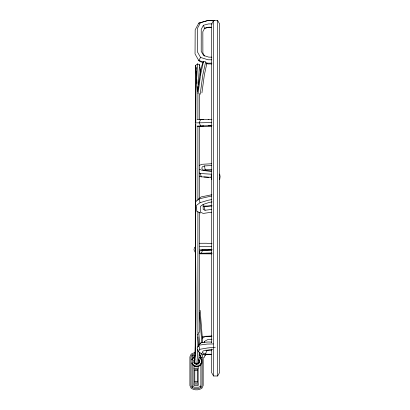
<?xml version="1.0" encoding="UTF-8"?>
<svg xmlns="http://www.w3.org/2000/svg" width="410" height="410" viewBox="0 0 410 410"><rect width="100%" height="100%" fill="white"/><g stroke="black" fill="none" stroke-linecap="round" stroke-linejoin="round"><path stroke-width="0.61" d="M197.912 92.957L197.902 119.228M197.902 336.933L197.861 346.962M199.629 332.505L199.624 212.349M199.624 198.922L199.629 126.367M199.629 119.392L199.649 93.516M195.155 352.995L195.365 314.89L195.688 310.483M197.82 349.325L196.897 363.649L194.817 362.87L194.458 360.677L195.058 354.009L195.452 341.012L195.508 74.748L195.729 65.313L197.466 63.909L199.552 64.708L200.208 75.138M199.393 352.159L198.619 362.245L196.897 363.649M199.455 65.856L199.552 64.708M194.817 362.87C197.369 311.185 194.827 259.304 195.821 207.562M204.318 342.622L204.462 341.443L207.732 339.572L211.98 339.188M219.683 179.739L220.103 176.628L219.683 174.05M211.504 174.071L211.088 176.638L211.504 179.739M201.925 92.875L204.334 75.086L206.901 63.14L206.281 63.919M200.177 94.32L202.868 74.64L205.651 61.782L203.468 61.597C199.239 70.679 199.501 81.487 197.646 91.297L197.23 90.159L195.729 65.313M203.468 61.597L200.674 74.318L198.04 93.531L197.497 91.128M199.393 252.652L199.875 250.899L201.961 250.259L207.173 250.295L212.031 249.813M205.405 354.091L204.026 357.735M203.186 354.055L201.797 357.71L200.879 357.125L200.536 355.475M204.036 342.637L204.462 341.443M211.565 250.105L202.719 250.008L201.356 253.231L199.229 253.236M195.867 168.592L195.252 169.996L195.785 170.924M205.159 355.813L206.046 353.876M195.288 353.733A8.364 8.364 0 0 0 191.982 354.988L190.988 357.125L190.988 385.277L191.982 387.419A8.364 8.364 0 0 0 201.095 387.419L202.089 385.277L202.089 357.125M195.616 355.203L194.391 355.203L192.895 355.895L192.198 357.392L192.198 359.278M201.597 353.809L200.69 355.762L199.798 355.188L199.157 352.082M192.198 363.67L192.198 385.01L192.895 386.507L194.391 387.199L198.686 387.199L200.183 386.507L200.879 385.01L200.879 363.67M208.936 119.402L200.669 119.474L199.142 122.749L200.669 125.957L211.924 125.737M199.993 310.893L200.147 310.57L202.714 342.637M212.759 349.228L203.227 350.873L202.248 352.436L205.236 354.245L207.009 350.663L211.447 350.75M200.613 343.621L201.131 342.601L207.967 341.991L211.668 342.089M211.468 27.265L208.921 27.234L204.621 28.305L202.837 31.713L202.883 53.039L204.564 56.057M212.226 23.949L208.598 23.908L203.386 25.287L201.223 29.382L201.213 51.281L203.57 55.483L208.772 57.128L211.873 57.154M198.753 23.15L207.834 20.597L214.65 20.643L207.393 20.608L198.753 23.15L195.175 29.863L195.042 53.925L198.758 60.511L200.157 61.643L203.175 62.525M200.449 22.724L197.394 28.474L197.318 51.691L200.562 57.441L208.029 59.783L211.801 59.804M211.509 348.966L211.509 372.449L213.554 375.99L217.638 375.99L219.683 372.449L219.683 24.041L217.638 20.5L213.554 20.5L211.509 24.041L211.509 342.929M200.562 57.441L198.758 60.511L203.483 61.93M210.93 354.404L202.601 354.235L198.343 351.77L199.808 349.31L198.763 345.174L201.131 342.601M195.145 356.515L193.551 357.033L191.583 359.744L192.208 359.944L192.208 362.886L193.935 365.269L196.738 366.181L199.537 365.269L201.269 362.886L201.269 359.944L199.537 357.561L199.921 357.033L201.889 359.744L201.889 363.091L199.921 365.797L197.266 366.663M192.208 359.944L193.935 357.561L195.058 357.197M198.522 358.96L199.629 360.477L199.629 362.353L198.522 363.875L196.738 364.454L194.95 363.875L193.848 362.353L193.848 360.477L194.95 358.96M198.517 359.806L199.122 360.641L199.122 362.189L198.209 363.444L196.738 363.921L195.262 363.444L194.355 362.189L194.355 360.641L194.96 359.806M194.95 363.875L195.262 363.444M192.208 362.886L191.583 363.091L193.551 365.797L193.935 365.269M191.982 387.419L192.895 386.507M198.419 199.255L201.172 196.908L211.893 194.719M211.601 196.006L199.081 198.86L195.539 201.73L195.785 207.875M211.673 199.603L208.075 200.259L200.049 202.683L196.559 205.333L196.815 211.442L200.408 213M200.931 126.239L203.626 125.89M202.489 338.214L205.574 336.246L211.688 336.149M202.176 337.174L203.216 336.518L204.472 336.461M203.785 170.324L205.174 169.709L211.852 169.407M211.734 165.568L204.462 165.922L202.304 166.865L201.781 168.254L202.791 169.72L205.072 170.724L211.709 171.16M199.219 165.435L201.91 164.302L211.703 163.739M195.16 122.908L211.611 122.569M193.848 362.353L194.355 362.189M199.122 360.641L199.629 360.477M201.269 359.944L201.889 359.744M195.631 247.025L194.535 247.332L193.976 249.813L195.621 253.17M204.159 28.413L208.475 27.244L211.565 27.275M197.082 119.576L200.669 119.474M211.57 212.211L203.222 213.441L200.521 212.175L200.408 206.394L203.068 204.477L209.064 202.473L212.042 201.904M211.55 209.423L205.061 210.268L203.165 209.402L203.155 204.523M212.057 205.897L208.521 206.502L204.144 206.65L203.165 206.276M199.808 349.31L207.532 347.972L215.317 347.224M211.826 205.292L207.675 205.984L203.263 206.097M212.001 249.434L199.737 249.9M205.733 336.405L212.021 336.113M200.669 125.957L197.082 126.239L211.668 126.239M213.318 343.944L207.178 344.067L198.763 345.174L197.138 348.131L198.343 351.77M201.269 119.494L203.626 119.448M205.687 253.252L212.031 253.129L199.168 253.221M208.193 125.783L211.837 125.742M211.821 63.909L207.998 63.939L206.189 63.412M211.288 177.32L201.213 176.823L199.578 176.192M199.747 246.395L211.478 246.4M199.306 243.279L206.578 243.248L212.037 243.745M211.929 63.15L207.614 63.171L205.846 62.638M208.193 119.407L211.924 119.392M205.236 354.245L211.293 354.23M193.935 368.195L198.143 368.195M194.801 370.578L197.272 370.578M194.801 381.572L197.272 381.572M193.935 384.052L198.143 384.052M211.78 174.229L200.423 173.517L199.25 173.04M201.633 250.003L202.719 250.008M211.688 171.144L202.412 170.458L199.639 169.284M200.167 253.836L212.042 253.79L200.065 253.677M203.908 177.002L208.936 177.351M193.848 360.477L194.355 360.641M199.122 362.189L199.629 362.353M201.269 362.886L201.889 363.091M193.551 365.797L196.205 366.663M199.183 355.434L200.183 355.895L200.879 357.392L200.879 358.647M205.974 350.058L207.009 350.663M200.946 353.282L201.822 353.84M191.982 354.988L192.895 355.895M200.183 386.507L201.095 387.419M193.551 357.033L193.935 357.561M198.209 363.444L198.522 363.875M199.537 365.269L199.921 365.797M203.386 25.287L204.621 28.305M204.144 206.65L205.061 210.268M199.081 198.86L200.049 202.683M200.423 173.517L201.213 176.823M204.462 165.922L205.174 169.709M196.2 68.214L196.077 67.522L195.811 121.826M197.466 63.909L198.691 84.547M199.906 66.917L200.331 72.934M201.797 342.663L199.445 312.323M198.778 332.454L199.716 344.533M197.62 334.299L198.558 346.383M197.184 86.474L197.42 89.964M196.421 71.719L196.6 75.271M196.82 79.545L197.015 83.353M195.816 124.332L195.821 201.807M217.638 20.5L217.638 375.99M213.554 20.5L213.554 375.99M203.175 357.525L203.175 385.518L201.915 388.239A9.655 9.655 0 0 1 191.162 388.239L189.897 385.518L189.897 356.885L191.162 354.168A9.661 9.661 0 0 1 195.621 352.574M197.902 126.039L197.902 200.136M197.902 211.647L197.902 334.545M196.738 363.921L196.738 364.454M196.738 366.181L196.738 366.832M198.952 353.994A8.364 8.364 0 0 1 200.059 354.414M198.143 366.637L193.935 366.637L193.935 385.615L198.143 385.615L198.143 366.637M197.272 369.2L194.801 369.2L194.801 382.93L197.272 382.93L197.272 369.2"/></g></svg>
